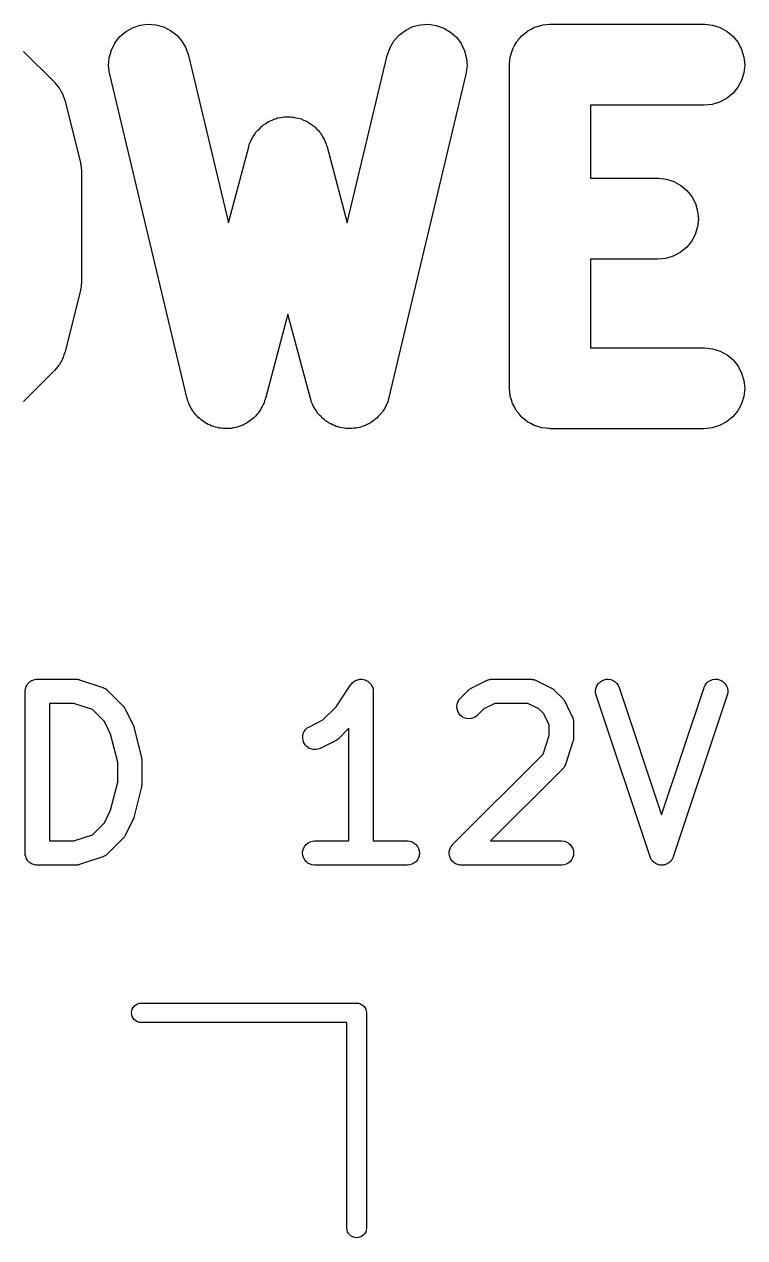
# Model space of a CAD drawing. Extents: x 84.8 to 173.4, y -140 to -47.1.
# Drawn here: x 101.89 to 106.34, y -66.86 to -59.36 of the extents above; entities that cross this region are included whole.
import ezdxf

# ---------------------------------------------------------------- set-up
doc = ezdxf.new("R2010")
doc.units = 0
doc.header["$MEASUREMENT"] = 0
doc.layers.add('BLACK', color=7, linetype='CONTINUOUS')

msp = doc.modelspace()

# ---------------------------------------------------------------- linework, layer by layer
at = {"layer": 'BLACK', "linetype": 'CONTINUOUS'}
for p, q in [((102.482, -59.439), (102.519, -59.407)), ((102.519, -59.407), (102.562, -59.3827)), ((102.562, -59.3827), (102.608, -59.3672)), ((102.608, -59.3672), (102.656, -59.3609)), ((102.656, -59.3609), (102.705, -59.3641)), ((102.705, -59.3641), (102.752, -59.3768)), ((102.752, -59.3768), (102.796, -59.3983)), ((102.796, -59.3983), (102.835, -59.4279)), ((104.21, -59.4256), (104.249, -59.3965)), ((104.249, -59.3965), (104.294, -59.3756)), ((104.294, -59.3756), (104.341, -59.3636)), ((104.341, -59.3636), (104.39, -59.361)), ((104.39, -59.361), (104.438, -59.368)), ((104.438, -59.368), (104.484, -59.3842)), ((104.484, -59.3842), (104.526, -59.409)), ((104.526, -59.409), (104.562, -59.4415)), ((104.984, -59.4174), (105.002, -59.4025)), ((105.002, -59.4025), (105.003, -59.4021)), ((105.003, -59.4016), (105.024, -59.3907)), ((105.003, -59.4021), (105.003, -59.4016)), ((105.024, -59.3907), (105.045, -59.3796)), ((105.045, -59.3796), (105.046, -59.3794)), ((105.046, -59.3794), (105.047, -59.379)), ((105.047, -59.379), (105.069, -59.3723)), ((105.069, -59.3723), (105.092, -59.3655)), ((105.092, -59.3655), (105.093, -59.3654)), ((105.093, -59.3652), (105.117, -59.3631)), ((105.093, -59.3654), (105.093, -59.3652)), ((105.117, -59.3631), (105.14, -59.3608)), ((105.14, -59.3608), (106.093, -59.3608)), ((106.093, -59.3608), (106.096, -59.3608)), ((106.096, -59.3608), (106.145, -59.3662)), ((106.145, -59.3662), (106.191, -59.381)), ((106.191, -59.381), (106.234, -59.4045)), ((106.234, -59.4045), (106.271, -59.4358)), ((102.431, -59.5211), (102.452, -59.4775)), ((102.452, -59.4775), (102.482, -59.439)), ((102.835, -59.4279), (102.867, -59.4645)), ((102.867, -59.4645), (102.891, -59.5067)), ((104.152, -59.5036), (104.178, -59.4617)), ((104.178, -59.4617), (104.21, -59.4256)), ((104.562, -59.4415), (104.592, -59.4805)), ((104.592, -59.4805), (104.613, -59.5244)), ((104.922, -59.4917), (104.933, -59.471)), ((104.933, -59.4703), (104.934, -59.4695)), ((104.933, -59.471), (104.933, -59.4703)), ((104.934, -59.4695), (104.949, -59.4515)), ((104.949, -59.4515), (104.964, -59.4334)), ((104.964, -59.4334), (104.965, -59.4328)), ((104.965, -59.4321), (104.984, -59.4174)), ((104.965, -59.4328), (104.965, -59.4321)), ((106.271, -59.4358), (106.302, -59.4739)), ((106.302, -59.4739), (106.324, -59.5171)), ((101.888, -59.5292), (102.079, -59.7197)), ((102.418, -59.5682), (102.431, -59.5211)), ((102.891, -59.5067), (102.907, -59.5529)), ((102.907, -59.5529), (103.154, -60.589)), ((103.888, -60.589), (104.135, -59.5529)), ((104.135, -59.5529), (104.136, -59.5495)), ((104.136, -59.5495), (104.152, -59.5036)), ((104.613, -59.5244), (104.625, -59.5716)), ((104.893, -59.5839), (104.895, -59.5605)), ((104.895, -59.5605), (104.896, -59.5597)), ((104.896, -59.5588), (104.903, -59.5364)), ((104.896, -59.5597), (104.896, -59.5588)), ((104.903, -59.5364), (104.91, -59.5139)), ((104.91, -59.5123), (104.922, -59.4917)), ((104.91, -59.5131), (104.91, -59.5123)), ((104.91, -59.5139), (104.91, -59.5131)), ((106.324, -59.5171), (106.338, -59.5639)), ((102.414, -59.6168), (102.418, -59.5682)), ((102.42, -59.6653), (102.414, -59.6168)), ((104.628, -59.6203), (104.621, -59.6687)), ((104.625, -59.5716), (104.628, -59.6203)), ((104.89, -59.6073), (104.893, -59.5839)), ((104.89, -59.609), (104.89, -59.6073)), ((104.89, -59.6091), (104.89, -59.609)), ((104.89, -59.609), (104.89, -59.609)), ((104.89, -59.6108), (104.89, -59.6091)), ((104.89, -61.6108), (104.89, -59.6108)), ((106.343, -59.6125), (106.337, -59.661)), ((106.338, -59.5639), (106.343, -59.6125)), ((102.421, -59.6687), (102.42, -59.6653)), ((102.897, -61.6687), (102.421, -59.6687)), ((104.621, -59.6687), (104.145, -61.6687)), ((106.323, -59.7076), (106.3, -59.7506)), ((106.337, -59.661), (106.323, -59.7076)), ((102.079, -59.7197), (102.081, -59.7222)), ((102.081, -59.7222), (102.092, -59.7354)), ((102.092, -59.7354), (102.103, -59.748)), ((102.103, -59.748), (102.107, -59.7544)), ((102.107, -59.7544), (102.112, -59.7603)), ((102.112, -59.7603), (102.12, -59.7754)), ((102.12, -59.7754), (102.128, -59.7899)), ((106.3, -59.7506), (106.269, -59.7882)), ((102.128, -59.7899), (102.131, -59.797)), ((102.131, -59.797), (102.134, -59.8036)), ((102.134, -59.8036), (102.139, -59.8199)), ((102.139, -59.8199), (102.145, -59.8358)), ((102.145, -59.8358), (102.24, -60.2168)), ((106.093, -59.8608), (105.39, -59.8608)), ((105.39, -59.8608), (105.39, -60.3131)), ((106.141, -59.856), (106.093, -59.8608)), ((106.188, -59.8419), (106.141, -59.856)), ((106.231, -59.819), (106.188, -59.8419)), ((106.269, -59.7882), (106.231, -59.819)), ((103.475, -59.9377), (103.49, -59.9341)), ((103.49, -59.9341), (103.499, -59.9339)), ((103.499, -59.9339), (103.507, -59.9326)), ((103.507, -59.9326), (103.523, -59.9333)), ((103.523, -59.9333), (103.539, -59.9328)), ((103.539, -59.9328), (103.547, -59.9342)), ((103.547, -59.9342), (103.555, -59.9345)), ((103.555, -59.9345), (103.571, -59.9383)), ((103.335, -60.0153), (103.347, -60.0043)), ((103.347, -60.0043), (103.358, -59.9926)), ((103.358, -59.9926), (103.365, -59.9879)), ((103.365, -59.9879), (103.371, -59.9824)), ((103.371, -59.9824), (103.385, -59.9739)), ((103.385, -59.9739), (103.398, -59.9645)), ((103.398, -59.9645), (103.406, -59.9612)), ((103.406, -59.9612), (103.413, -59.957)), ((103.413, -59.957), (103.428, -59.9514)), ((103.428, -59.9514), (103.443, -59.9448)), ((103.443, -59.9448), (103.451, -59.943)), ((103.451, -59.943), (103.458, -59.9402)), ((103.458, -59.9402), (103.475, -59.9377)), ((103.571, -59.9383), (103.587, -59.9411)), ((103.587, -59.9411), (103.595, -59.944)), ((103.595, -59.944), (103.603, -59.9459)), ((103.603, -59.9459), (103.618, -59.9527)), ((103.618, -59.9527), (103.633, -59.9585)), ((103.633, -59.9585), (103.64, -59.9629)), ((103.64, -59.9629), (103.647, -59.9663)), ((103.647, -59.9663), (103.66, -59.9758)), ((103.66, -59.9758), (103.674, -59.9845)), ((103.674, -59.9845), (103.68, -59.9901)), ((103.68, -59.9901), (103.687, -59.9949)), ((103.687, -59.9949), (103.698, -60.0068)), ((103.698, -60.0068), (103.71, -60.0179)), ((103.285, -60.0989), (103.292, -60.0841)), ((103.292, -60.0841), (103.298, -60.069)), ((103.298, -60.069), (103.303, -60.0621)), ((103.303, -60.0621), (103.306, -60.0547)), ((103.306, -60.0547), (103.316, -60.0415)), ((103.316, -60.0415), (103.324, -60.0278)), ((103.324, -60.0278), (103.33, -60.0219)), ((103.33, -60.0219), (103.335, -60.0153)), ((103.71, -60.0179), (103.714, -60.0246)), ((103.714, -60.0246), (103.72, -60.0306)), ((103.72, -60.0306), (103.728, -60.0444)), ((103.728, -60.0444), (103.738, -60.0577)), ((103.738, -60.0577), (103.741, -60.0651)), ((103.741, -60.0651), (103.746, -60.0721)), ((103.746, -60.0721), (103.751, -60.0873)), ((103.154, -60.589), (103.28, -60.1178)), ((103.28, -60.1178), (103.281, -60.1144)), ((103.281, -60.1144), (103.283, -60.1068)), ((103.283, -60.1068), (103.285, -60.0989)), ((103.751, -60.0873), (103.758, -60.1022)), ((103.758, -60.1022), (103.76, -60.1101)), ((103.76, -60.1101), (103.763, -60.1178)), ((103.763, -60.1178), (103.888, -60.589)), ((102.24, -60.2168), (102.241, -60.2202)), ((102.241, -60.2202), (102.241, -60.2246)), ((102.241, -60.2246), (102.243, -60.2289)), ((102.243, -60.2289), (102.245, -60.2487)), ((102.245, -60.2487), (102.247, -60.2685)), ((102.247, -60.2685), (102.247, -60.273)), ((102.247, -60.273), (102.247, -60.2774)), ((102.247, -60.2774), (102.247, -60.9441)), ((105.39, -60.3131), (105.807, -60.3131)), ((105.807, -60.3131), (105.81, -60.3132)), ((105.81, -60.3132), (105.859, -60.3186)), ((105.859, -60.3186), (105.905, -60.3334)), ((105.905, -60.3334), (105.948, -60.3569)), ((105.948, -60.3569), (105.985, -60.3882)), ((105.985, -60.3882), (106.016, -60.4263)), ((106.016, -60.4263), (106.039, -60.4695)), ((106.039, -60.4695), (106.052, -60.5163)), ((106.052, -60.5163), (106.057, -60.5649)), ((106.057, -60.5649), (106.052, -60.6134)), ((106.037, -60.66), (106.014, -60.7029)), ((106.052, -60.6134), (106.037, -60.66)), ((105.983, -60.7405), (105.945, -60.7714)), ((106.014, -60.7029), (105.983, -60.7405)), ((105.807, -60.8131), (105.39, -60.8131)), ((105.39, -60.8131), (105.39, -61.3608)), ((105.855, -60.8084), (105.807, -60.8131)), ((105.902, -60.7943), (105.855, -60.8084)), ((105.945, -60.7714), (105.902, -60.7943)), ((102.244, -60.9762), (102.242, -60.9961)), ((102.247, -60.9565), (102.244, -60.9762)), ((102.247, -60.9441), (102.247, -60.9476)), ((102.247, -60.9476), (102.247, -60.952)), ((102.247, -60.952), (102.247, -60.9565)), ((102.24, -61.0047), (102.145, -61.3857)), ((102.241, -61.0003), (102.24, -61.0047)), ((102.242, -60.9961), (102.241, -61.0003)), ((103.521, -61.1525), (103.382, -61.6752)), ((103.661, -61.6752), (103.521, -61.1525)), ((105.39, -61.3608), (106.093, -61.3608)), ((106.093, -61.3608), (106.096, -61.3608)), ((106.096, -61.3608), (106.145, -61.3662)), ((102.127, -61.4348), (102.118, -61.4492)), ((102.129, -61.4277), (102.127, -61.4348)), ((102.133, -61.4211), (102.129, -61.4277)), ((102.138, -61.4049), (102.133, -61.4211)), ((102.144, -61.3891), (102.138, -61.4049)), ((102.145, -61.3857), (102.144, -61.3891)), ((106.145, -61.3662), (106.191, -61.381)), ((106.191, -61.381), (106.234, -61.4045)), ((106.234, -61.4045), (106.271, -61.4358)), ((106.271, -61.4358), (106.302, -61.4739)), ((102.079, -61.5018), (101.888, -61.6923)), ((102.09, -61.4887), (102.079, -61.5018)), ((102.101, -61.4763), (102.09, -61.4887)), ((102.105, -61.4699), (102.101, -61.4763)), ((102.11, -61.4641), (102.105, -61.4699)), ((102.118, -61.4492), (102.11, -61.4641)), ((106.302, -61.4739), (106.324, -61.5171)), ((106.324, -61.5171), (106.338, -61.5639)), ((106.338, -61.5639), (106.343, -61.6125)), ((104.892, -61.6342), (104.89, -61.6108)), ((104.895, -61.6576), (104.892, -61.6342)), ((104.895, -61.6584), (104.895, -61.6576)), ((104.895, -61.6593), (104.895, -61.6584)), ((104.902, -61.6819), (104.895, -61.6593)), ((106.337, -61.661), (106.323, -61.7076)), ((106.343, -61.6125), (106.337, -61.661)), ((102.901, -61.6796), (102.897, -61.6687)), ((102.903, -61.6908), (102.901, -61.6796)), ((102.909, -61.7026), (102.903, -61.6908)), ((102.913, -61.7148), (102.909, -61.7026)), ((102.919, -61.7248), (102.913, -61.7148)), ((102.923, -61.7353), (102.919, -61.7248)), ((102.931, -61.7458), (102.923, -61.7353)), ((103.357, -61.7337), (103.352, -61.744)), ((103.363, -61.724), (103.357, -61.7337)), ((103.368, -61.7119), (103.363, -61.724)), ((103.374, -61.7004), (103.368, -61.7119)), ((103.377, -61.6893), (103.374, -61.7004)), ((103.381, -61.6785), (103.377, -61.6893)), ((103.382, -61.6752), (103.381, -61.6785)), ((103.665, -61.686), (103.661, -61.6752)), ((103.667, -61.6971), (103.665, -61.686)), ((103.673, -61.7088), (103.667, -61.6971)), ((103.678, -61.7209), (103.673, -61.7088)), ((103.684, -61.7307), (103.678, -61.7209)), ((103.689, -61.741), (103.684, -61.7307)), ((104.122, -61.7278), (104.117, -61.7383)), ((104.128, -61.718), (104.122, -61.7278)), ((104.132, -61.7058), (104.128, -61.718)), ((104.138, -61.6941), (104.132, -61.7058)), ((104.141, -61.6829), (104.138, -61.6941)), ((104.144, -61.6721), (104.141, -61.6829)), ((104.145, -61.6687), (104.144, -61.6721)), ((104.908, -61.7044), (104.902, -61.6819)), ((104.909, -61.7052), (104.908, -61.7044)), ((104.909, -61.706), (104.909, -61.7052)), ((104.92, -61.7268), (104.909, -61.706)), ((104.931, -61.7477), (104.92, -61.7268)), ((106.323, -61.7076), (106.3, -61.7506)), ((102.937, -61.757), (102.931, -61.7458)), ((102.945, -61.7656), (102.937, -61.757)), ((102.952, -61.775), (102.945, -61.7656)), ((102.961, -61.7839), (102.952, -61.775)), ((102.97, -61.7936), (102.961, -61.7839)), ((102.979, -61.8006), (102.97, -61.7936)), ((102.987, -61.8085), (102.979, -61.8006)), ((102.998, -61.8154), (102.987, -61.8085)), ((103.294, -61.807), (103.285, -61.8146)), ((103.303, -61.8004), (103.294, -61.807)), ((103.312, -61.791), (103.303, -61.8004)), ((103.322, -61.7826), (103.312, -61.791)), ((103.329, -61.7734), (103.322, -61.7826)), ((103.337, -61.7651), (103.329, -61.7734)), ((103.344, -61.7542), (103.337, -61.7651)), ((103.352, -61.744), (103.344, -61.7542)), ((103.697, -61.7514), (103.689, -61.741)), ((103.703, -61.7624), (103.697, -61.7514)), ((103.711, -61.7708), (103.703, -61.7624)), ((103.718, -61.78), (103.711, -61.7708)), ((103.728, -61.7886), (103.718, -61.78)), ((103.737, -61.7981), (103.728, -61.7886)), ((103.746, -61.8048), (103.737, -61.7981)), ((103.754, -61.8125), (103.746, -61.8048)), ((104.052, -61.8106), (104.041, -61.8173)), ((104.061, -61.8028), (104.052, -61.8106)), ((104.07, -61.7959), (104.061, -61.8028)), ((104.079, -61.7864), (104.07, -61.7959)), ((104.088, -61.7776), (104.079, -61.7864)), ((104.095, -61.7683), (104.088, -61.7776)), ((104.103, -61.7598), (104.095, -61.7683)), ((104.109, -61.7487), (104.103, -61.7598)), ((104.117, -61.7383), (104.109, -61.7487)), ((104.932, -61.7483), (104.931, -61.7477)), ((104.932, -61.7491), (104.932, -61.7483)), ((104.947, -61.7674), (104.932, -61.7491)), ((104.962, -61.7857), (104.947, -61.7674)), ((104.962, -61.7862), (104.962, -61.7857)), ((104.963, -61.7869), (104.962, -61.7862)), ((104.981, -61.8019), (104.963, -61.7869)), ((104.999, -61.817), (104.981, -61.8019)), ((106.269, -61.7882), (106.231, -61.819)), ((106.3, -61.7506), (106.269, -61.7882)), ((103.008, -61.8232), (102.998, -61.8154)), ((103.019, -61.8283), (103.008, -61.8232)), ((103.029, -61.8344), (103.019, -61.8283)), ((103.041, -61.8391), (103.029, -61.8344)), ((103.052, -61.8448), (103.041, -61.8391)), ((103.063, -61.8477), (103.052, -61.8448)), ((103.074, -61.8519), (103.063, -61.8477)), ((103.087, -61.854), (103.074, -61.8519)), ((103.099, -61.8574), (103.087, -61.854)), ((103.111, -61.8582), (103.099, -61.8574)), ((103.122, -61.8601), (103.111, -61.8582)), ((103.135, -61.8598), (103.122, -61.8601)), ((103.148, -61.8606), (103.135, -61.8598)), ((103.159, -61.8592), (103.148, -61.8606)), ((103.171, -61.8589), (103.159, -61.8592)), ((103.184, -61.856), (103.171, -61.8589)), ((103.196, -61.8544), (103.184, -61.856)), ((103.207, -61.8507), (103.196, -61.8544)), ((103.219, -61.8482), (103.207, -61.8507)), ((103.23, -61.8429), (103.219, -61.8482)), ((103.243, -61.8388), (103.23, -61.8429)), ((103.253, -61.8331), (103.243, -61.8388)), ((103.263, -61.8284), (103.253, -61.8331)), ((103.274, -61.821), (103.263, -61.8284)), ((103.285, -61.8146), (103.274, -61.821)), ((103.766, -61.8191), (103.754, -61.8125)), ((103.776, -61.8267), (103.766, -61.8191)), ((103.787, -61.8315), (103.776, -61.8267)), ((103.796, -61.8374), (103.787, -61.8315)), ((103.809, -61.8416), (103.796, -61.8374)), ((103.82, -61.847), (103.809, -61.8416)), ((103.832, -61.8497), (103.82, -61.847)), ((103.842, -61.8536), (103.832, -61.8497)), ((103.855, -61.8554), (103.842, -61.8536)), ((103.868, -61.8584), (103.855, -61.8554)), ((103.879, -61.8589), (103.868, -61.8584)), ((103.891, -61.8605), (103.879, -61.8589)), ((103.904, -61.8598), (103.891, -61.8605)), ((103.917, -61.8603), (103.904, -61.8598)), ((103.928, -61.8585), (103.917, -61.8603)), ((103.94, -61.8579), (103.928, -61.8585)), ((103.952, -61.8548), (103.94, -61.8579)), ((103.965, -61.8528), (103.952, -61.8548)), ((103.976, -61.8488), (103.965, -61.8528)), ((103.987, -61.846), (103.976, -61.8488)), ((103.998, -61.8404), (103.987, -61.846)), ((104.011, -61.836), (103.998, -61.8404)), ((104.02, -61.83), (104.011, -61.836)), ((104.031, -61.825), (104.02, -61.83)), ((104.041, -61.8173), (104.031, -61.825)), ((105, -61.8175), (104.999, -61.817)), ((105, -61.818), (105, -61.8175)), ((105.021, -61.8292), (105, -61.818)), ((105.042, -61.8405), (105.021, -61.8292)), ((105.043, -61.8408), (105.042, -61.8405)), ((105.043, -61.8412), (105.043, -61.8408)), ((105.066, -61.8482), (105.043, -61.8412)), ((105.088, -61.8553), (105.066, -61.8482)), ((105.089, -61.8554), (105.088, -61.8553)), ((105.09, -61.8557), (105.089, -61.8554)), ((105.113, -61.8581), (105.09, -61.8557)), ((105.137, -61.8607), (105.113, -61.8581)), ((105.138, -61.8607), (105.137, -61.8607)), ((105.139, -61.8607), (105.138, -61.8608)), ((105.138, -61.8608), (105.138, -61.8607)), ((105.14, -61.8608), (105.139, -61.8607)), ((106.093, -61.8608), (105.14, -61.8608)), ((106.141, -61.856), (106.093, -61.8608)), ((106.188, -61.8419), (106.141, -61.856)), ((106.231, -61.819), (106.188, -61.8419)), ((101.9, -63.4688), (101.902, -63.4621)), ((101.902, -63.4621), (101.904, -63.4553)), ((101.904, -63.4548), (101.908, -63.4486)), ((101.904, -63.4551), (101.904, -63.4548)), ((101.904, -63.4553), (101.904, -63.4551)), ((101.908, -63.4486), (101.911, -63.4424)), ((101.911, -63.442), (101.916, -63.4366)), ((101.911, -63.4422), (101.911, -63.442)), ((101.911, -63.4424), (101.911, -63.4422)), ((101.916, -63.4366), (101.92, -63.4312)), ((101.92, -63.431), (101.921, -63.4308)), ((101.92, -63.4312), (101.92, -63.431)), ((101.921, -63.4308), (101.926, -63.4264)), ((101.926, -63.4264), (101.932, -63.4219)), ((101.932, -63.4216), (101.938, -63.4184)), ((101.932, -63.4218), (101.932, -63.4216)), ((101.932, -63.4219), (101.932, -63.4218)), ((101.938, -63.4184), (101.945, -63.415)), ((101.945, -63.4148), (101.952, -63.4128)), ((101.945, -63.415), (101.945, -63.4148)), ((101.945, -63.415), (101.945, -63.415)), ((101.952, -63.4128), (101.959, -63.4108)), ((101.959, -63.4107), (101.966, -63.4101)), ((101.959, -63.4108), (101.959, -63.4107)), ((101.959, -63.4108), (101.959, -63.4108)), ((101.966, -63.4101), (101.973, -63.4094)), ((101.973, -63.4094), (102.211, -63.4094)), ((102.211, -63.4094), (102.212, -63.4094)), ((102.212, -63.4094), (102.216, -63.4099)), ((102.216, -63.4099), (102.221, -63.41)), ((102.221, -63.41), (102.224, -63.4107)), ((102.224, -63.4107), (102.227, -63.411)), ((102.227, -63.411), (102.231, -63.4123)), ((102.231, -63.4123), (102.235, -63.4132)), ((102.235, -63.4132), (102.378, -63.4608)), ((102.378, -63.4608), (102.379, -63.4612)), ((102.379, -63.4612), (102.381, -63.4621)), ((102.381, -63.4621), (102.383, -63.4628)), ((103.82, -63.5795), (103.911, -63.4428)), ((103.911, -63.4419), (103.916, -63.4363)), ((103.911, -63.442), (103.911, -63.4419)), ((103.911, -63.4428), (103.911, -63.442)), ((103.911, -63.442), (103.911, -63.442)), ((103.911, -63.442), (103.911, -63.442)), ((103.916, -63.4363), (103.921, -63.4308)), ((103.921, -63.4307), (103.927, -63.426)), ((103.921, -63.4308), (103.921, -63.4307)), ((103.921, -63.4308), (103.921, -63.4308)), ((103.927, -63.426), (103.932, -63.4216)), ((103.932, -63.4216), (103.939, -63.418)), ((103.932, -63.4216), (103.932, -63.4216)), ((103.932, -63.4216), (103.932, -63.4216)), ((103.939, -63.418), (103.945, -63.4148)), ((103.945, -63.4148), (103.952, -63.4127)), ((103.945, -63.4148), (103.945, -63.4148)), ((103.945, -63.4148), (103.945, -63.4148)), ((103.952, -63.4127), (103.959, -63.4107)), ((103.959, -63.4107), (103.966, -63.41)), ((103.959, -63.4107), (103.959, -63.4107)), ((103.959, -63.4107), (103.959, -63.4107)), ((103.966, -63.41), (103.974, -63.4094)), ((103.974, -63.4094), (103.974, -63.4094)), ((103.974, -63.4094), (103.981, -63.4102)), ((103.974, -63.4094), (103.974, -63.4094)), ((103.981, -63.4102), (103.988, -63.4109)), ((103.988, -63.4109), (103.988, -63.4109)), ((103.988, -63.4109), (103.988, -63.4109)), ((103.988, -63.4109), (103.996, -63.4132)), ((103.996, -63.4132), (104.002, -63.4152)), ((104.002, -63.4152), (104.002, -63.4153)), ((104.002, -63.4153), (104.002, -63.4153)), ((104.002, -63.4153), (104.009, -63.4188)), ((104.009, -63.4188), (104.015, -63.4222)), ((104.015, -63.4222), (104.015, -63.4222)), ((104.015, -63.4222), (104.015, -63.4223)), ((104.015, -63.4223), (104.021, -63.4269)), ((104.021, -63.4269), (104.026, -63.4315)), ((104.026, -63.4315), (104.026, -63.4316)), ((104.026, -63.4316), (104.026, -63.4316)), ((104.026, -63.4316), (104.031, -63.4376)), ((104.031, -63.4376), (104.036, -63.4429)), ((104.036, -63.4429), (104.036, -63.4429)), ((104.036, -63.4429), (104.036, -63.443)), ((104.036, -63.443), (104.039, -63.4499)), ((104.039, -63.4499), (104.042, -63.4558)), ((104.042, -63.4558), (104.042, -63.4559)), ((104.042, -63.4559), (104.043, -63.4559)), ((104.043, -63.4559), (104.045, -63.463)), ((104.654, -63.4649), (104.749, -63.4173)), ((104.749, -63.4173), (104.75, -63.4168)), ((104.75, -63.4168), (104.752, -63.4161)), ((104.752, -63.4161), (104.754, -63.415)), ((104.754, -63.415), (104.759, -63.4136)), ((104.759, -63.4136), (104.764, -63.4118)), ((104.764, -63.4118), (104.766, -63.4114)), ((104.766, -63.4114), (104.768, -63.4108)), ((104.768, -63.4108), (104.773, -63.4103)), ((104.773, -63.4103), (104.778, -63.4095)), ((104.778, -63.4095), (104.78, -63.4096)), ((104.78, -63.4096), (104.783, -63.4094)), ((104.783, -63.4094), (105.021, -63.4094)), ((105.021, -63.4094), (105.022, -63.4094)), ((105.022, -63.4094), (105.024, -63.4096)), ((105.024, -63.4096), (105.026, -63.4096)), ((105.026, -63.4096), (105.031, -63.4104)), ((105.031, -63.4104), (105.036, -63.411)), ((105.036, -63.411), (105.038, -63.4117)), ((105.038, -63.4117), (105.041, -63.4121)), ((105.041, -63.4121), (105.045, -63.4139)), ((105.045, -63.4139), (105.05, -63.4154)), ((105.05, -63.4154), (105.052, -63.4165)), ((105.052, -63.4165), (105.054, -63.4173)), ((105.054, -63.4173), (105.15, -63.4649)), ((105.425, -63.4638), (105.43, -63.4501)), ((105.43, -63.4501), (105.438, -63.4378)), ((105.438, -63.4378), (105.448, -63.4273)), ((105.448, -63.4273), (105.46, -63.4189)), ((105.46, -63.4189), (105.474, -63.4131)), ((105.474, -63.4131), (105.488, -63.4099)), ((105.488, -63.4099), (105.503, -63.4096)), ((105.503, -63.4096), (105.517, -63.4121)), ((105.517, -63.4121), (105.531, -63.4174)), ((105.531, -63.4174), (105.543, -63.4253)), ((105.543, -63.4253), (105.554, -63.4353)), ((105.554, -63.4353), (105.562, -63.4473)), ((105.562, -63.4473), (105.568, -63.4607)), ((105.568, -63.4607), (105.83, -64.2472)), ((105.83, -64.2472), (106.092, -63.4607)), ((106.092, -63.4607), (106.093, -63.4597)), ((106.093, -63.4597), (106.099, -63.4464)), ((106.099, -63.4464), (106.108, -63.4346)), ((106.108, -63.4346), (106.118, -63.4246)), ((106.118, -63.4246), (106.131, -63.417)), ((106.131, -63.417), (106.145, -63.4119)), ((106.145, -63.4119), (106.159, -63.4095)), ((106.159, -63.4095), (106.174, -63.41)), ((106.174, -63.41), (106.188, -63.4134)), ((106.188, -63.4134), (106.201, -63.4195)), ((106.201, -63.4195), (106.213, -63.428)), ((106.213, -63.428), (106.223, -63.4387)), ((106.223, -63.4387), (106.231, -63.4511)), ((106.231, -63.4511), (106.236, -63.4648)), ((101.898, -63.4833), (101.899, -63.4763)), ((101.898, -63.4838), (101.898, -63.4833)), ((101.898, -63.4839), (101.898, -63.4838)), ((101.898, -63.4844), (101.898, -63.4839)), ((101.898, -63.4839), (101.898, -63.4839)), ((101.898, -64.4844), (101.898, -63.4844)), ((101.899, -63.4763), (101.9, -63.4693)), ((101.9, -63.469), (101.9, -63.4688)), ((101.9, -63.4693), (101.9, -63.469)), ((102.383, -63.4628), (102.387, -63.4652)), ((102.387, -63.4652), (102.392, -63.4673)), ((102.392, -63.4673), (102.394, -63.4686)), ((102.394, -63.4686), (102.396, -63.4697)), ((102.396, -63.4697), (102.4, -63.4729)), ((102.4, -63.4729), (102.404, -63.4759)), ((102.404, -63.4759), (102.405, -63.4776)), ((102.405, -63.4776), (102.407, -63.479)), ((102.407, -63.479), (102.502, -63.5742)), ((104.045, -63.463), (104.047, -63.4698)), ((104.047, -63.4698), (104.047, -63.4699)), ((104.047, -63.4699), (104.047, -63.4699)), ((104.047, -63.4699), (104.047, -63.4769)), ((104.047, -63.4769), (104.048, -63.4844)), ((104.048, -63.4844), (104.048, -64.4094)), ((104.577, -63.5379), (104.587, -63.5266)), ((104.587, -63.5266), (104.634, -63.479)), ((104.634, -63.479), (104.635, -63.4782)), ((104.635, -63.4782), (104.638, -63.4756)), ((104.638, -63.4756), (104.641, -63.4727)), ((104.641, -63.4727), (104.644, -63.471)), ((104.644, -63.471), (104.647, -63.4691)), ((104.647, -63.4691), (104.65, -63.4672)), ((104.65, -63.4672), (104.654, -63.4649)), ((105.15, -63.4649), (105.15, -63.4654)), ((105.15, -63.4654), (105.154, -63.4677)), ((105.154, -63.4677), (105.158, -63.4697)), ((105.158, -63.4697), (105.16, -63.4717)), ((105.16, -63.4717), (105.163, -63.4734)), ((105.163, -63.4734), (105.166, -63.4763)), ((105.166, -63.4763), (105.169, -63.479)), ((105.169, -63.479), (105.217, -63.5266)), ((105.217, -63.5266), (105.217, -63.5273)), ((105.217, -63.5273), (105.22, -63.5306)), ((105.22, -63.5306), (105.223, -63.5337)), ((105.223, -63.5337), (105.225, -63.5363)), ((105.225, -63.5363), (105.227, -63.5388)), ((105.422, -63.4781), (105.425, -63.4638)), ((105.422, -63.4928), (105.422, -63.4781)), ((105.425, -63.5071), (105.422, -63.4928)), ((105.426, -63.5081), (105.425, -63.5071)), ((105.759, -64.5081), (105.426, -63.5081)), ((106.235, -63.5081), (105.901, -64.5081)), ((106.238, -63.4938), (106.235, -63.5081)), ((106.236, -63.4648), (106.238, -63.4792)), ((106.238, -63.4792), (106.238, -63.4938)), ((102.048, -63.5594), (102.048, -64.4094)), ((102.199, -63.5594), (102.048, -63.5594)), ((102.314, -63.5976), (102.199, -63.5594)), ((102.388, -63.6717), (102.314, -63.5976)), ((102.502, -63.5742), (102.503, -63.5749)), ((102.503, -63.5749), (102.506, -63.5782)), ((102.506, -63.5782), (102.509, -63.5813)), ((102.509, -63.5813), (102.51, -63.584)), ((102.51, -63.584), (102.512, -63.5864)), ((102.512, -63.5864), (102.514, -63.5901)), ((102.514, -63.5901), (102.516, -63.5937)), ((102.516, -63.5937), (102.564, -63.6889)), ((103.738, -63.6608), (103.82, -63.5795)), ((104.565, -63.5794), (104.566, -63.5648)), ((104.566, -63.5939), (104.565, -63.5794)), ((104.566, -63.5648), (104.571, -63.5508)), ((104.57, -63.608), (104.566, -63.5939)), ((104.577, -63.6209), (104.57, -63.608)), ((104.571, -63.5508), (104.577, -63.5379)), ((104.732, -63.5936), (104.693, -63.6327)), ((104.8, -63.5594), (104.732, -63.5936)), ((105.003, -63.5594), (104.8, -63.5594)), ((105.072, -63.5936), (105.003, -63.5594)), ((105.102, -63.624), (105.072, -63.5936)), ((105.227, -63.5388), (105.228, -63.5425)), ((105.228, -63.5425), (105.231, -63.5461)), ((105.231, -63.5461), (105.278, -63.6413)), ((102.426, -63.7487), (102.388, -63.6717)), ((103.654, -63.703), (103.738, -63.6608)), ((104.586, -63.6323), (104.577, -63.6209)), ((104.598, -63.6417), (104.586, -63.6323)), ((104.611, -63.6487), (104.598, -63.6417)), ((104.624, -63.653), (104.611, -63.6487)), ((104.639, -63.6546), (104.624, -63.653)), ((104.654, -63.6533), (104.639, -63.6546)), ((104.668, -63.6493), (104.654, -63.6533)), ((104.681, -63.6425), (104.668, -63.6493)), ((104.692, -63.6334), (104.681, -63.6425)), ((104.693, -63.6327), (104.692, -63.6334)), ((105.136, -63.6926), (105.102, -63.624)), ((105.278, -63.6413), (105.279, -63.6423)), ((105.279, -63.6423), (105.28, -63.6443)), ((105.28, -63.6443), (105.281, -63.6463)), ((105.281, -63.6463), (105.282, -63.6512)), ((105.282, -63.6512), (105.284, -63.656)), ((105.284, -63.656), (105.284, -63.6582)), ((105.284, -63.6582), (105.285, -63.6603)), ((105.285, -63.6603), (105.285, -63.6654)), ((105.285, -63.6654), (105.286, -63.6705)), ((105.286, -63.6705), (105.286, -63.6727)), ((105.286, -63.6727), (105.286, -63.6749)), ((105.286, -63.6749), (105.286, -63.7701)), ((102.47, -63.9222), (102.426, -63.7487)), ((102.564, -63.6889), (102.564, -63.6899)), ((102.564, -63.6899), (102.565, -63.6902)), ((102.565, -63.6902), (102.565, -63.6905)), ((102.565, -63.6905), (102.567, -63.6971)), ((102.567, -63.6971), (102.57, -63.7036)), ((102.57, -63.7036), (102.57, -63.704)), ((102.57, -63.704), (102.57, -63.7043)), ((102.57, -63.7043), (102.617, -63.8948)), ((103.613, -63.7604), (103.616, -63.7461)), ((103.613, -63.775), (103.613, -63.7604)), ((103.616, -63.7461), (103.622, -63.7328)), ((103.622, -63.7328), (103.631, -63.7209)), ((103.631, -63.7209), (103.641, -63.7108)), ((103.641, -63.7108), (103.654, -63.703)), ((103.898, -63.7131), (103.836, -63.7755)), ((103.898, -64.4094), (103.898, -63.7131)), ((105.098, -63.8724), (105.136, -63.7579)), ((105.136, -63.7579), (105.136, -63.6926)), ((103.615, -63.7895), (103.613, -63.775)), ((103.62, -63.8032), (103.615, -63.7895)), ((103.628, -63.8156), (103.62, -63.8032)), ((103.638, -63.8263), (103.628, -63.8156)), ((103.65, -63.8349), (103.638, -63.8263)), ((103.663, -63.841), (103.65, -63.8349)), ((103.72, -63.8376), (103.706, -63.8427)), ((103.721, -63.8372), (103.72, -63.8376)), ((103.816, -63.7896), (103.721, -63.8372)), ((103.82, -63.7873), (103.816, -63.7896)), ((103.824, -63.7854), (103.82, -63.7873)), ((103.826, -63.7834), (103.824, -63.7854)), ((103.829, -63.7818), (103.826, -63.7834)), ((103.832, -63.7789), (103.829, -63.7818)), ((103.835, -63.7762), (103.832, -63.7789)), ((103.836, -63.7755), (103.835, -63.7762)), ((105.282, -63.7938), (105.235, -63.9367)), ((105.283, -63.7897), (105.282, -63.7938)), ((105.285, -63.7857), (105.283, -63.7897)), ((105.286, -63.7795), (105.285, -63.7826)), ((105.285, -63.7826), (105.285, -63.7857)), ((105.286, -63.7701), (105.286, -63.7711)), ((105.286, -63.7711), (105.286, -63.7753)), ((105.286, -63.7753), (105.286, -63.7795)), ((102.617, -63.8948), (102.618, -63.8958)), ((102.618, -63.8958), (102.618, -63.8971)), ((102.618, -63.8971), (102.618, -63.8984)), ((102.618, -63.8984), (102.619, -63.9044)), ((102.619, -63.9044), (102.62, -63.9103)), ((102.62, -63.9103), (102.619, -63.9116)), ((102.619, -63.9116), (102.62, -63.913)), ((103.677, -63.8444), (103.663, -63.841)), ((103.692, -63.845), (103.677, -63.8444)), ((103.706, -63.8427), (103.692, -63.845)), ((104.539, -64.4313), (105.098, -63.8724)), ((102.47, -64.0466), (102.47, -63.9222)), ((102.62, -63.913), (102.62, -64.0558)), ((105.217, -63.966), (104.773, -64.4094)), ((105.218, -63.9643), (105.217, -63.966)), ((105.22, -63.9628), (105.218, -63.9643)), ((105.223, -63.9586), (105.22, -63.9628)), ((105.226, -63.9547), (105.223, -63.9586)), ((105.227, -63.9527), (105.226, -63.9547)), ((105.228, -63.9509), (105.227, -63.9527)), ((105.23, -63.9463), (105.228, -63.9509)), ((105.233, -63.9418), (105.23, -63.9463)), ((105.234, -63.9397), (105.233, -63.9418)), ((105.235, -63.9367), (105.234, -63.9377)), ((105.234, -63.9377), (105.234, -63.9397)), ((102.426, -64.2201), (102.47, -64.0466)), ((102.62, -64.0569), (102.619, -64.0582)), ((102.619, -64.0582), (102.619, -64.0595)), ((102.619, -64.0595), (102.619, -64.0655)), ((102.62, -64.0558), (102.62, -64.0569)), ((102.617, -64.074), (102.57, -64.2645)), ((102.618, -64.0727), (102.617, -64.074)), ((102.619, -64.0655), (102.618, -64.0714)), ((102.618, -64.0714), (102.618, -64.0727)), ((102.388, -64.2971), (102.426, -64.2201)), ((102.564, -64.2798), (102.516, -64.3751)), ((102.567, -64.2727), (102.564, -64.2792)), ((102.564, -64.2792), (102.564, -64.2795)), ((102.564, -64.2795), (102.564, -64.2798)), ((102.569, -64.2662), (102.567, -64.2727)), ((102.57, -64.2645), (102.569, -64.2655)), ((102.569, -64.2655), (102.569, -64.2658)), ((102.569, -64.2658), (102.569, -64.2662)), ((102.314, -64.3712), (102.388, -64.2971)), ((102.048, -64.4094), (102.199, -64.4094)), ((102.199, -64.4094), (102.314, -64.3712)), ((102.502, -64.3946), (102.407, -64.4898)), ((102.505, -64.3913), (102.502, -64.3946)), ((102.508, -64.3883), (102.505, -64.3913)), ((102.51, -64.3857), (102.508, -64.3883)), ((102.512, -64.3832), (102.51, -64.3857)), ((102.514, -64.3795), (102.512, -64.3832)), ((102.516, -64.376), (102.514, -64.3795)), ((102.516, -64.3751), (102.516, -64.376)), ((103.625, -64.4424), (103.635, -64.4312)), ((103.635, -64.4312), (103.646, -64.4219)), ((103.646, -64.4219), (103.659, -64.415)), ((103.659, -64.415), (103.673, -64.4108)), ((103.673, -64.4108), (103.687, -64.4094)), ((103.687, -64.4094), (103.898, -64.4094)), ((104.048, -64.4094), (104.259, -64.4094)), ((104.259, -64.4094), (104.26, -64.4094)), ((104.26, -64.4094), (104.274, -64.411)), ((104.274, -64.411), (104.288, -64.4154)), ((104.288, -64.4154), (104.301, -64.4225)), ((104.301, -64.4225), (104.312, -64.4319)), ((104.312, -64.4319), (104.322, -64.4433)), ((104.53, -64.4424), (104.535, -64.4368)), ((104.535, -64.4368), (104.539, -64.4313)), ((104.773, -64.4094), (105.211, -64.4094)), ((105.211, -64.4094), (105.212, -64.4094)), ((105.212, -64.4094), (105.227, -64.411)), ((105.227, -64.411), (105.241, -64.4154)), ((105.241, -64.4154), (105.254, -64.4225)), ((105.254, -64.4225), (105.265, -64.4319)), ((105.265, -64.4319), (105.274, -64.4433)), ((101.899, -64.4914), (101.898, -64.4844)), ((101.899, -64.4984), (101.899, -64.4914)), ((101.9, -64.4987), (101.899, -64.4984)), ((101.9, -64.4989), (101.9, -64.4987)), ((101.902, -64.5057), (101.9, -64.4989)), ((101.904, -64.5125), (101.902, -64.5057)), ((101.904, -64.5127), (101.904, -64.5125)), ((101.904, -64.513), (101.904, -64.5127)), ((102.378, -64.5079), (102.235, -64.5555)), ((102.38, -64.507), (102.378, -64.5079)), ((102.382, -64.5064), (102.38, -64.507)), ((102.386, -64.504), (102.382, -64.5064)), ((102.391, -64.502), (102.386, -64.504)), ((102.393, -64.5007), (102.391, -64.502)), ((102.395, -64.4997), (102.393, -64.5007)), ((102.399, -64.4965), (102.395, -64.4997)), ((102.403, -64.4935), (102.399, -64.4965)), ((102.405, -64.4919), (102.403, -64.4935)), ((102.406, -64.4905), (102.405, -64.4919)), ((102.407, -64.4898), (102.406, -64.4905)), ((103.612, -64.4839), (103.614, -64.4693)), ((103.614, -64.4984), (103.612, -64.4839)), ((103.614, -64.4693), (103.618, -64.4553)), ((103.618, -64.5125), (103.614, -64.4984)), ((103.618, -64.4553), (103.625, -64.4424)), ((103.625, -64.5254), (103.618, -64.5125)), ((104.322, -64.4433), (104.328, -64.4563)), ((104.328, -64.4563), (104.333, -64.4703)), ((104.332, -64.4995), (104.328, -64.5134)), ((104.334, -64.4849), (104.332, -64.4995)), ((104.333, -64.4703), (104.334, -64.4849)), ((104.517, -64.4839), (104.518, -64.4768)), ((104.517, -64.484), (104.517, -64.4839)), ((104.517, -64.4841), (104.517, -64.484)), ((104.518, -64.4913), (104.517, -64.4841)), ((104.518, -64.4768), (104.519, -64.4696)), ((104.519, -64.4984), (104.518, -64.4913)), ((104.519, -64.4693), (104.521, -64.4624)), ((104.519, -64.4694), (104.519, -64.4693)), ((104.519, -64.4696), (104.519, -64.4694)), ((104.519, -64.4986), (104.519, -64.4984)), ((104.519, -64.4987), (104.519, -64.4986)), ((104.521, -64.5056), (104.519, -64.4987)), ((104.521, -64.4624), (104.523, -64.4556)), ((104.523, -64.5125), (104.521, -64.5056)), ((104.523, -64.4553), (104.526, -64.449)), ((104.523, -64.4554), (104.523, -64.4553)), ((104.523, -64.4556), (104.523, -64.4554)), ((104.523, -64.5126), (104.523, -64.5125)), ((104.523, -64.5127), (104.523, -64.5126)), ((104.526, -64.5193), (104.523, -64.5127)), ((104.526, -64.449), (104.53, -64.4427)), ((104.53, -64.4426), (104.53, -64.4424)), ((104.53, -64.4427), (104.53, -64.4426)), ((105.274, -64.4433), (105.281, -64.4563)), ((105.285, -64.4995), (105.28, -64.5134)), ((105.281, -64.4563), (105.285, -64.4703)), ((105.285, -64.4703), (105.286, -64.4849)), ((105.286, -64.4849), (105.285, -64.4995)), ((105.761, -64.5128), (105.759, -64.5081)), ((105.763, -64.5177), (105.761, -64.5128)), ((105.901, -64.5091), (105.899, -64.5138)), ((105.901, -64.5081), (105.901, -64.5091)), ((101.907, -64.5192), (101.904, -64.513)), ((101.91, -64.5254), (101.907, -64.5192)), ((101.911, -64.5257), (101.91, -64.5254)), ((101.911, -64.5259), (101.911, -64.5257)), ((101.915, -64.5314), (101.911, -64.5259)), ((101.92, -64.5369), (101.915, -64.5314)), ((101.92, -64.537), (101.92, -64.5369)), ((101.92, -64.5372), (101.92, -64.537)), ((101.925, -64.5417), (101.92, -64.5372)), ((101.931, -64.5463), (101.925, -64.5417)), ((101.931, -64.5464), (101.931, -64.5463)), ((101.931, -64.5466), (101.931, -64.5464)), ((101.937, -64.5499), (101.931, -64.5466)), ((101.944, -64.5533), (101.937, -64.5499)), ((101.944, -64.5534), (101.944, -64.5533)), ((101.944, -64.5535), (101.944, -64.5534)), ((101.951, -64.5556), (101.944, -64.5535)), ((101.958, -64.5577), (101.951, -64.5556)), ((101.958, -64.5578), (101.958, -64.5577)), ((101.965, -64.5586), (101.958, -64.5578)), ((101.958, -64.5578), (101.958, -64.5578)), ((101.972, -64.5594), (101.965, -64.5586)), ((101.973, -64.5594), (101.972, -64.5594)), ((102.211, -64.5594), (101.973, -64.5594)), ((101.973, -64.5594), (101.973, -64.5594)), ((101.973, -64.5594), (101.973, -64.5594)), ((101.973, -64.5594), (101.973, -64.5594)), ((102.215, -64.559), (102.211, -64.5594)), ((102.22, -64.5589), (102.215, -64.559)), ((102.223, -64.5583), (102.22, -64.5589)), ((102.226, -64.558), (102.223, -64.5583)), ((102.23, -64.5567), (102.226, -64.558)), ((102.234, -64.5559), (102.23, -64.5567)), ((102.235, -64.5555), (102.234, -64.5559)), ((103.634, -64.5369), (103.625, -64.5254)), ((103.645, -64.5463), (103.634, -64.5369)), ((103.658, -64.5533), (103.645, -64.5463)), ((103.672, -64.5577), (103.658, -64.5533)), ((103.686, -64.5594), (103.672, -64.5577)), ((103.687, -64.5594), (103.686, -64.5594)), ((104.259, -64.5594), (103.687, -64.5594)), ((104.273, -64.558), (104.259, -64.5594)), ((104.287, -64.5537), (104.273, -64.558)), ((104.3, -64.5468), (104.287, -64.5537)), ((104.312, -64.5376), (104.3, -64.5468)), ((104.321, -64.5263), (104.312, -64.5376)), ((104.328, -64.5134), (104.321, -64.5263)), ((104.529, -64.5254), (104.526, -64.5193)), ((104.53, -64.5255), (104.529, -64.5254)), ((104.53, -64.5257), (104.53, -64.5255)), ((104.534, -64.5313), (104.53, -64.5257)), ((104.539, -64.5369), (104.534, -64.5313)), ((104.539, -64.537), (104.539, -64.5369)), ((104.539, -64.5369), (104.539, -64.5369)), ((104.544, -64.5416), (104.539, -64.537)), ((104.55, -64.5463), (104.544, -64.5416)), ((104.55, -64.5464), (104.55, -64.5463)), ((104.55, -64.5463), (104.55, -64.5463)), ((104.556, -64.5499), (104.55, -64.5464)), ((104.563, -64.5533), (104.556, -64.5499)), ((104.563, -64.5534), (104.563, -64.5533)), ((104.57, -64.5556), (104.563, -64.5534)), ((104.563, -64.5534), (104.563, -64.5534)), ((104.577, -64.5577), (104.57, -64.5556)), ((104.577, -64.5578), (104.577, -64.5577)), ((104.584, -64.5586), (104.577, -64.5578)), ((104.577, -64.5578), (104.577, -64.5578)), ((104.591, -64.5594), (104.584, -64.5586)), ((104.592, -64.5594), (104.591, -64.5594)), ((104.591, -64.5594), (104.591, -64.5594)), ((104.591, -64.5594), (104.591, -64.5594)), ((104.591, -64.5594), (104.591, -64.5594)), ((105.211, -64.5594), (104.592, -64.5594)), ((105.226, -64.558), (105.211, -64.5594)), ((105.24, -64.5537), (105.226, -64.558)), ((105.253, -64.5468), (105.24, -64.5537)), ((105.264, -64.5376), (105.253, -64.5468)), ((105.273, -64.5263), (105.264, -64.5376)), ((105.28, -64.5134), (105.273, -64.5263)), ((105.764, -64.5195), (105.763, -64.5177)), ((105.765, -64.5215), (105.764, -64.5195)), ((105.768, -64.5257), (105.765, -64.5215)), ((105.771, -64.5301), (105.768, -64.5257)), ((105.772, -64.5317), (105.771, -64.5301)), ((105.774, -64.5334), (105.772, -64.5317)), ((105.777, -64.537), (105.774, -64.5334)), ((105.781, -64.5408), (105.777, -64.537)), ((105.783, -64.542), (105.781, -64.5408)), ((105.784, -64.5435), (105.783, -64.542)), ((105.789, -64.5463), (105.784, -64.5435)), ((105.793, -64.5493), (105.789, -64.5463)), ((105.795, -64.5502), (105.793, -64.5493)), ((105.797, -64.5513), (105.795, -64.5502)), ((105.801, -64.5532), (105.797, -64.5513)), ((105.806, -64.5554), (105.801, -64.5532)), ((105.808, -64.5559), (105.806, -64.5554)), ((105.81, -64.5566), (105.808, -64.5559)), ((105.815, -64.5575), (105.81, -64.5566)), ((105.82, -64.5587), (105.815, -64.5575)), ((105.822, -64.5588), (105.82, -64.5587)), ((105.825, -64.5592), (105.822, -64.5588)), ((105.83, -64.559), (105.825, -64.5592)), ((105.835, -64.5592), (105.83, -64.559)), ((105.837, -64.5589), (105.835, -64.5592)), ((105.839, -64.5588), (105.837, -64.5589)), ((105.844, -64.5577), (105.839, -64.5588)), ((105.849, -64.5569), (105.844, -64.5577)), ((105.851, -64.5562), (105.849, -64.5569)), ((105.854, -64.5557), (105.851, -64.5562)), ((105.858, -64.5536), (105.854, -64.5557)), ((105.863, -64.5518), (105.858, -64.5536)), ((105.865, -64.5507), (105.863, -64.5518)), ((105.867, -64.5498), (105.865, -64.5507)), ((105.871, -64.5469), (105.867, -64.5498)), ((105.876, -64.5441), (105.871, -64.5469)), ((105.877, -64.5427), (105.876, -64.5441)), ((105.879, -64.5415), (105.877, -64.5427)), ((105.883, -64.5377), (105.879, -64.5415)), ((105.886, -64.5342), (105.883, -64.5377)), ((105.888, -64.5325), (105.886, -64.5342)), ((105.889, -64.5309), (105.888, -64.5325)), ((105.892, -64.5266), (105.889, -64.5309)), ((105.895, -64.5224), (105.892, -64.5266)), ((105.896, -64.5204), (105.895, -64.5224)), ((105.897, -64.5186), (105.896, -64.5204)), ((105.899, -64.5138), (105.897, -64.5186)), ((102.593, -65.4163), (102.604, -65.4129)), ((102.604, -65.4129), (102.613, -65.412)), ((102.613, -65.412), (103.943, -65.412)), ((103.943, -65.412), (103.946, -65.4117)), ((103.946, -65.4117), (103.949, -65.412)), ((103.949, -65.412), (103.949, -65.412)), ((103.949, -65.412), (103.958, -65.4129)), ((103.958, -65.4129), (103.969, -65.4163)), ((102.556, -65.472), (102.557, -65.4602)), ((102.557, -65.4838), (102.556, -65.472)), ((102.557, -65.4602), (102.56, -65.4489)), ((102.56, -65.4951), (102.557, -65.4838)), ((102.56, -65.4489), (102.566, -65.4385)), ((102.566, -65.4385), (102.573, -65.4294)), ((102.573, -65.4294), (102.583, -65.4219)), ((102.583, -65.4219), (102.593, -65.4163)), ((103.969, -65.4163), (103.979, -65.4219)), ((103.979, -65.4219), (103.989, -65.4294)), ((103.989, -65.4294), (103.996, -65.4385)), ((103.996, -65.4385), (104.002, -65.4489)), ((104.002, -65.4489), (104.005, -65.4602)), ((104.005, -65.4602), (104.006, -65.472)), ((104.006, -65.472), (104.006, -65.4749)), ((104.006, -65.4749), (104.006, -66.8049)), ((102.566, -65.5055), (102.56, -65.4951)), ((102.573, -65.5146), (102.566, -65.5055)), ((102.583, -65.5221), (102.573, -65.5146)), ((102.593, -65.5277), (102.583, -65.5221)), ((102.604, -65.5311), (102.593, -65.5277)), ((102.613, -65.532), (102.604, -65.5311)), ((103.886, -65.532), (102.613, -65.532)), ((103.886, -66.8049), (103.886, -65.532)), ((103.887, -66.8138), (103.886, -66.8049)), ((103.89, -66.8251), (103.887, -66.8138)), ((103.896, -66.8355), (103.89, -66.8251)), ((103.903, -66.8446), (103.896, -66.8355)), ((103.996, -66.8355), (103.989, -66.8446)), ((104.002, -66.8251), (103.996, -66.8355)), ((104.005, -66.8138), (104.002, -66.8251)), ((104.006, -66.8049), (104.005, -66.8138)), ((103.913, -66.8521), (103.903, -66.8446)), ((103.923, -66.8577), (103.913, -66.8521)), ((103.934, -66.8611), (103.923, -66.8577)), ((103.946, -66.8623), (103.934, -66.8611)), ((103.958, -66.8611), (103.946, -66.8623)), ((103.969, -66.8577), (103.958, -66.8611)), ((103.979, -66.8521), (103.969, -66.8577)), ((103.989, -66.8446), (103.979, -66.8521))]:
    msp.add_line(p, q, dxfattribs=at)

doc.saveas('drawing.dxf')
